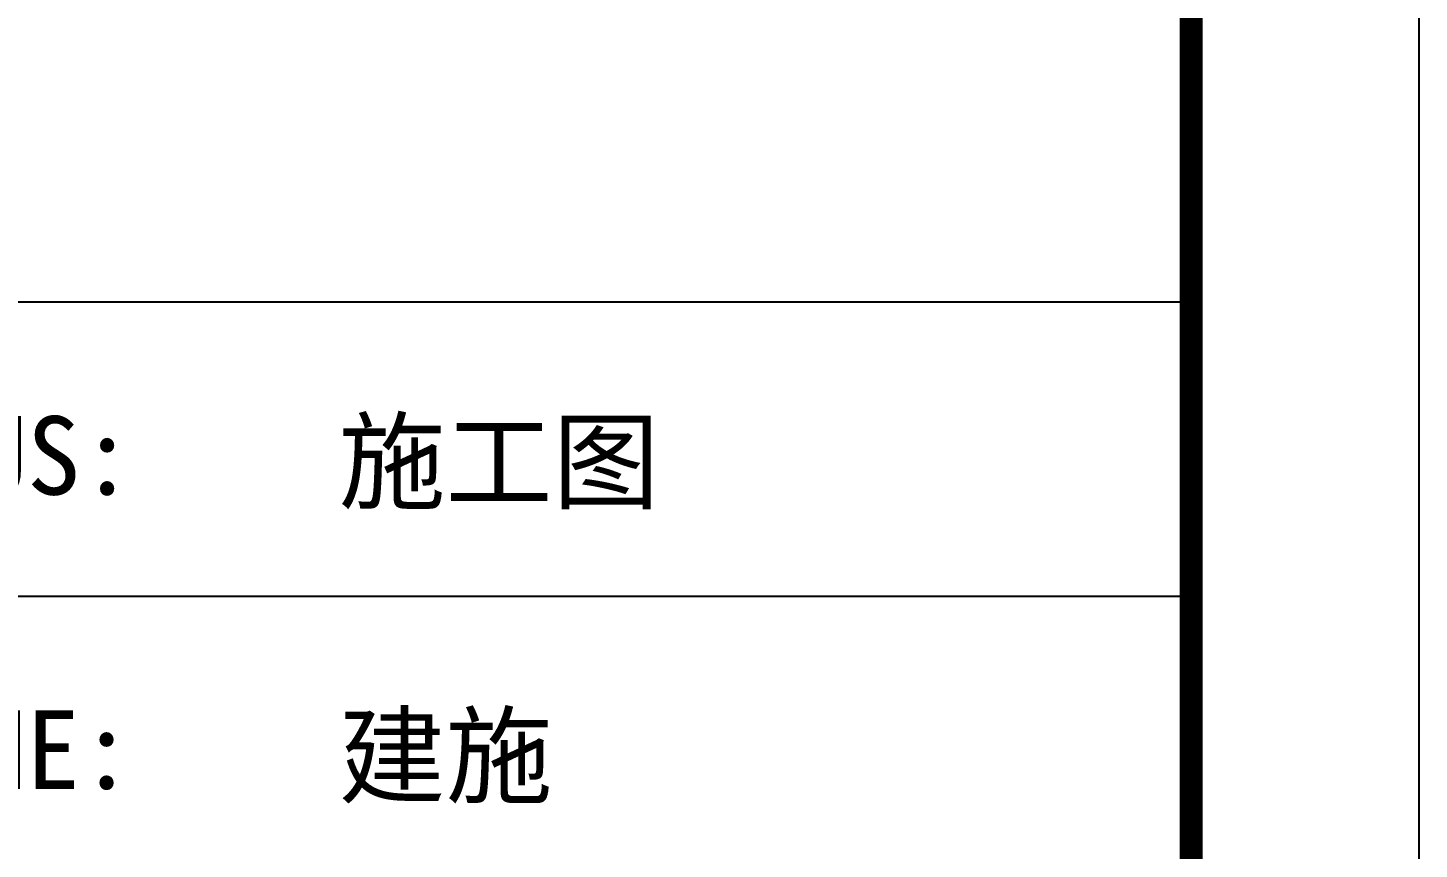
# Model space of a CAD drawing. Extents: x -737978 to 768813, y -372247 to 1140308.
# Drawn here: x 323674 to 326725, y -261353 to -259553 of the extents above; entities that cross this region are included whole.
import ezdxf

# ---------------------------------------------------------------- set-up
doc = ezdxf.new("R2010")
doc.units = 0
doc.header["$LTSCALE"] = 10
doc.header["$MEASUREMENT"] = 0
doc.layers.get('0').update_dxf_attribs({"linetype": 'CONTINUOUS'})
doc.layers.add('PUB_TITLE', color=4, linetype='CONTINUOUS')
doc.styles.add('-宋体', font='', dxfattribs={"width": 0.8})
doc.styles.get('-宋体').set_extended_font_data('SimSun')

# ---------------------------------------------------------------- blocks, each defined once
blk = doc.blocks.new('TQ1')
at = {"layer": 'PUB_TITLE'}
for p, q in [((-49854.8, -407354.8), (-43854.8, -407354.8)), ((-49854.8, -408254.8), (-43854.8, -408254.8))]:
    blk.add_line(p, q, dxfattribs=at)
at = {"layer": 'PUB_TITLE', "style": '-宋体'}
for s, p in [('设计阶段/STATUS:', (-49704.8, -407944.5)), ('施工图', (-46462.9, -407963.2)), ('专业/DISCIPLINE:', (-49704.8, -408844.5)), ('建施', (-46462.9, -408863.2))]:
    blk.add_text(s, height=240, dxfattribs=at).set_placement(p)

msp = doc.modelspace()

# ---------------------------------------------------------------- linework, layer by layer
at = {"layer": 'PUB_TITLE'}
msp.add_lwpolyline([(263674.9, -268609.7), (326724.9, -268609.7), (326724.9, -238909.7), (263674.9, -238909.7)], close=True, dxfattribs=at)
at = {"layer": 'PUB_TITLE', "const_width": 50}
msp.add_lwpolyline([(264924.9, -268109.7), (326224.9, -268109.7), (326224.9, -239409.7), (264924.9, -239409.7)], close=True, dxfattribs=at)

# ---------------------------------------------------------------- block references
at = {"xscale": 0.716753740501642, "yscale": 0.716753740501642, "zscale": 0.716753740501642}
msp.add_blockref('TQ1', (357657.9, 31819.6), dxfattribs=at)

doc.saveas('drawing.dxf')
